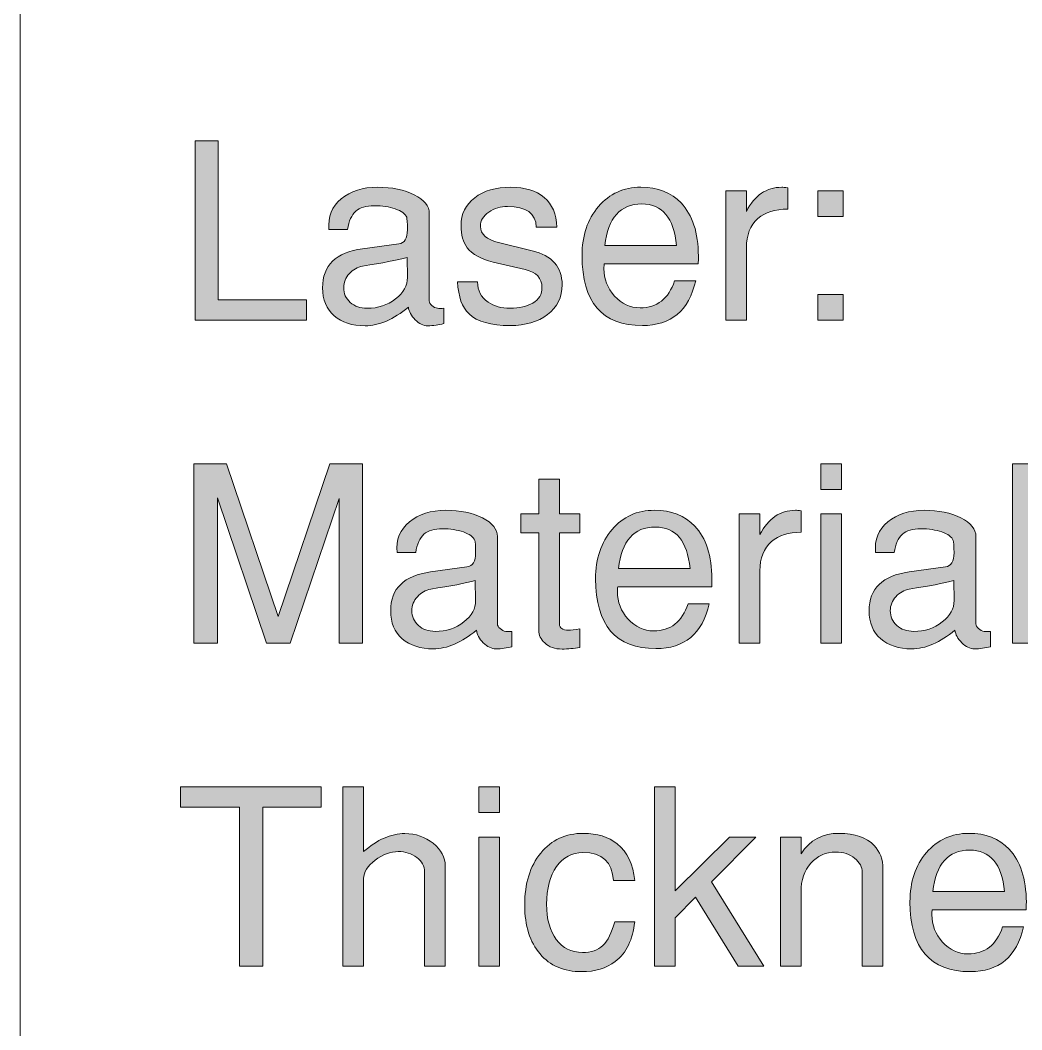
# Model space of a CAD drawing. Header units: inches. Extents: x 1.04 to 10.11, y -6.95 to -1.5.
# Drawn here: x 1.041 to 1.719, y -4.879 to -4.195 of the extents above; entities that cross this region are included whole.
import ezdxf

# ---------------------------------------------------------------- set-up
doc = ezdxf.new("R2010")
doc.units = ezdxf.units.IN
doc.header["$MEASUREMENT"] = 0
doc.layers.add('Layer 1', color=7, linetype='Continuous')

# ---------------------------------------------------------------- blocks, each defined once
blk = doc.blocks.new('block 24')
at = {"layer": 'Layer 1', "true_color": 0xed1f24}
h = blk.add_hatch(color=240, dxfattribs=at)
h.dxf.hatch_style = 2
h.paths.add_polyline_path([(1.27262, -4.61681), (1.25662, -4.61681), (1.25662, -4.51881), (1.22346, -4.61681), (1.20745, -4.61681), (1.17428, -4.5183), (1.17428, -4.61681), (1.15828, -4.61681), (1.15828, -4.49531), (1.18044, -4.49531), (1.21547, -4.59882), (1.2505, -4.49531), (1.27262, -4.49531)])
h = blk.add_hatch(color=240, dxfattribs=at)
h.dxf.hatch_style = 2
h.paths.add_polyline_path([(1.59695, -4.51264), (1.58295, -4.51264), (1.58295, -4.49531), (1.59695, -4.49531)])
h.paths.add_polyline_path([(1.59695, -4.61681), (1.58295, -4.61681), (1.58295, -4.52931), (1.59695, -4.52931)])
h = blk.add_hatch(color=240, dxfattribs=at)
h.dxf.hatch_style = 2
h.paths.add_polyline_path([(1.72695, -4.61681), (1.71295, -4.61681), (1.71295, -4.49531), (1.72695, -4.49531)])
h = blk.add_hatch(color=240, dxfattribs=at)
h.dxf.hatch_style = 2
edge = h.paths.add_edge_path()
edge.add_spline(control_points=[(1.41979, -4.61964), (1.41568, -4.62042), (1.41168, -4.62081), (1.40778, -4.62081), (1.40289, -4.62081), (1.39895, -4.61942), (1.39596, -4.61664), (1.39328, -4.6142), (1.39195, -4.61136), (1.39195, -4.60814), (1.39195, -4.60814), (1.39195, -4.54214), (1.39195, -4.54214), (1.39195, -4.54214), (1.37979, -4.54214), (1.37979, -4.54214), (1.37979, -4.54214), (1.37979, -4.52931), (1.37979, -4.52931), (1.37979, -4.52931), (1.39195, -4.52931), (1.39195, -4.52931), (1.39195, -4.52931), (1.39195, -4.50564), (1.39195, -4.50564), (1.39195, -4.50564), (1.40595, -4.50564), (1.40595, -4.50564), (1.40595, -4.50564), (1.40595, -4.52931), (1.40595, -4.52931), (1.40595, -4.52931), (1.41979, -4.52931), (1.41979, -4.52931), (1.41979, -4.52931), (1.41979, -4.54214), (1.41979, -4.54214), (1.41979, -4.54214), (1.40595, -4.54214), (1.40595, -4.54214), (1.40595, -4.54214), (1.40595, -4.60381), (1.40595, -4.60381), (1.40595, -4.60659), (1.40801, -4.60797), (1.41212, -4.60797), (1.41378, -4.60797), (1.41634, -4.6077), (1.41979, -4.60714), (1.41979, -4.60714), (1.41979, -4.61964), (1.41979, -4.61964)], knot_values=[0, 0, 0, 0, 1, 1, 1, 2, 2, 2, 3, 3, 3, 4, 4, 4, 5, 5, 5, 6, 6, 6, 7, 7, 7, 8, 8, 8, 9, 9, 9, 10, 10, 10, 11, 11, 11, 12, 12, 12, 13, 13, 13, 14, 14, 14, 15, 15, 15, 16, 16, 16, 17, 17, 17, 17], degree=3, periodic=1)
h = blk.add_hatch(color=240, dxfattribs=at)
h.dxf.hatch_style = 2
edge = h.paths.add_edge_path()
edge.add_spline(control_points=[(1.37379, -4.61918), (1.37034, -4.62015), (1.36673, -4.62064), (1.36296, -4.62064), (1.35995, -4.62064), (1.35709, -4.61928), (1.35437, -4.61656), (1.35164, -4.61384), (1.35012, -4.61098), (1.34979, -4.60797), (1.33967, -4.61642), (1.3299, -4.62064), (1.32045, -4.62064), (1.31167, -4.62064), (1.30467, -4.61835), (1.29945, -4.6138), (1.29423, -4.60923), (1.29162, -4.60294), (1.29162, -4.59492), (1.29162, -4.57978), (1.30065, -4.57098), (1.31871, -4.56854), (1.31871, -4.56854), (1.3433, -4.56519), (1.3433, -4.56519), (1.34718, -4.56464), (1.34912, -4.56147), (1.34912, -4.55568), (1.34912, -4.55077), (1.34895, -4.54794), (1.34863, -4.54716), (1.34762, -4.54482), (1.34505, -4.54293), (1.34089, -4.54148), (1.33674, -4.54003), (1.332, -4.53931), (1.32669, -4.53931), (1.32115, -4.53931), (1.31697, -4.54055), (1.31415, -4.54306), (1.31132, -4.54556), (1.30947, -4.5497), (1.30858, -4.55547), (1.30858, -4.55547), (1.29595, -4.55547), (1.29595, -4.55547), (1.29517, -4.54681), (1.29795, -4.53986), (1.30429, -4.53464), (1.31062, -4.52942), (1.31884, -4.52681), (1.32895, -4.52681), (1.33873, -4.52681), (1.34701, -4.52853), (1.35379, -4.53198), (1.36056, -4.53542), (1.36395, -4.53958), (1.36395, -4.54447), (1.36395, -4.54447), (1.36395, -4.60364), (1.36395, -4.60364), (1.36395, -4.60487), (1.36454, -4.60598), (1.3657, -4.60697), (1.36687, -4.60797), (1.36818, -4.60859), (1.36962, -4.60881), (1.37073, -4.60892), (1.37212, -4.60892), (1.37379, -4.60881), (1.37379, -4.60881), (1.37379, -4.61918), (1.37379, -4.61918)], knot_values=[0, 0, 0, 0, 1, 1, 1, 2, 2, 2, 3, 3, 3, 4, 4, 4, 5, 5, 5, 6, 6, 6, 7, 7, 7, 8, 8, 8, 9, 9, 9, 10, 10, 10, 11, 11, 11, 12, 12, 12, 13, 13, 13, 14, 14, 14, 15, 15, 15, 16, 16, 16, 17, 17, 17, 18, 18, 18, 19, 19, 19, 20, 20, 20, 21, 21, 21, 22, 22, 22, 23, 23, 23, 24, 24, 24, 24], degree=3, periodic=1)
edge = h.paths.add_edge_path()
edge.add_spline(control_points=[(1.34912, -4.58787), (1.34912, -4.58787), (1.34896, -4.57431), (1.34896, -4.57431), (1.34225, -4.57621), (1.3322, -4.57816), (1.31881, -4.58017), (1.31529, -4.58084), (1.31227, -4.58257), (1.30974, -4.58536), (1.30722, -4.58816), (1.30596, -4.59128), (1.30596, -4.59474), (1.30596, -4.59876), (1.30743, -4.60211), (1.3104, -4.60479), (1.31337, -4.60747), (1.31716, -4.60881), (1.32177, -4.60881), (1.32924, -4.60881), (1.33569, -4.60669), (1.34113, -4.60244), (1.34657, -4.5982), (1.34923, -4.59334), (1.34912, -4.58787)], knot_values=[0, 0, 0, 0, 1, 1, 1, 2, 2, 2, 3, 3, 3, 4, 4, 4, 5, 5, 5, 6, 6, 6, 7, 7, 7, 8, 8, 8, 8], degree=3, periodic=1)
h = blk.add_hatch(color=240, dxfattribs=at)
h.dxf.hatch_style = 2
edge = h.paths.add_edge_path()
edge.add_spline(control_points=[(1.50928, -4.57347), (1.50928, -4.57559), (1.50923, -4.5773), (1.50911, -4.57864), (1.50911, -4.57864), (1.44545, -4.57864), (1.44545, -4.57864), (1.44534, -4.57942), (1.44529, -4.58053), (1.44529, -4.58198), (1.44529, -4.58898), (1.44769, -4.59514), (1.45251, -4.60048), (1.45734, -4.60581), (1.46307, -4.60847), (1.46972, -4.60847), (1.48124, -4.60847), (1.48905, -4.60236), (1.49316, -4.59014), (1.49316, -4.59014), (1.50745, -4.59014), (1.50745, -4.59014), (1.50279, -4.61037), (1.49073, -4.62048), (1.47129, -4.62048), (1.44406, -4.62048), (1.43045, -4.6047), (1.43045, -4.57314), (1.43045, -4.55958), (1.43417, -4.54848), (1.44162, -4.53981), (1.44906, -4.53114), (1.45862, -4.52681), (1.47028, -4.52681), (1.48173, -4.52681), (1.49084, -4.53037), (1.49762, -4.53748), (1.50528, -4.54559), (1.50918, -4.55758), (1.50928, -4.57347)], knot_values=[0, 0, 0, 0, 1, 1, 1, 2, 2, 2, 3, 3, 3, 4, 4, 4, 5, 5, 5, 6, 6, 6, 7, 7, 7, 8, 8, 8, 9, 9, 9, 10, 10, 10, 11, 11, 11, 12, 12, 12, 13, 13, 13, 13], degree=3, periodic=1)
edge = h.paths.add_edge_path()
edge.add_spline(control_points=[(1.49445, -4.5663), (1.49266, -4.54753), (1.4848, -4.53814), (1.47087, -4.53814), (1.45637, -4.53814), (1.44807, -4.54753), (1.44595, -4.5663), (1.44595, -4.5663), (1.49445, -4.5663), (1.49445, -4.5663)], knot_values=[0, 0, 0, 0, 1, 1, 1, 2, 2, 2, 3, 3, 3, 3], degree=3, periodic=1)
h = blk.add_hatch(color=240, dxfattribs=at)
h.dxf.hatch_style = 2
edge = h.paths.add_edge_path()
edge.add_spline(control_points=[(1.56978, -4.54164), (1.56123, -4.54164), (1.5545, -4.54376), (1.54961, -4.54797), (1.54439, -4.55264), (1.54178, -4.55925), (1.54178, -4.56781), (1.54178, -4.56781), (1.54178, -4.61681), (1.54178, -4.61681), (1.54178, -4.61681), (1.52778, -4.61681), (1.52778, -4.61681), (1.52778, -4.61681), (1.52778, -4.52931), (1.52778, -4.52931), (1.52778, -4.52931), (1.54178, -4.52931), (1.54178, -4.52931), (1.54178, -4.52931), (1.54178, -4.54331), (1.54178, -4.54331), (1.54734, -4.53231), (1.55534, -4.52681), (1.56578, -4.52681), (1.56667, -4.52681), (1.56801, -4.52692), (1.56978, -4.52714), (1.56978, -4.52714), (1.56978, -4.54164), (1.56978, -4.54164)], knot_values=[0, 0, 0, 0, 1, 1, 1, 2, 2, 2, 3, 3, 3, 4, 4, 4, 5, 5, 5, 6, 6, 6, 7, 7, 7, 8, 8, 8, 9, 9, 9, 10, 10, 10, 10], degree=3, periodic=1)
h = blk.add_hatch(color=240, dxfattribs=at)
h.dxf.hatch_style = 2
edge = h.paths.add_edge_path()
edge.add_spline(control_points=[(1.69794, -4.61918), (1.6945, -4.62015), (1.69089, -4.62064), (1.68711, -4.62064), (1.68411, -4.62064), (1.68125, -4.61928), (1.67853, -4.61656), (1.6758, -4.61384), (1.67428, -4.61098), (1.67394, -4.60797), (1.66383, -4.61642), (1.65405, -4.62064), (1.64461, -4.62064), (1.63583, -4.62064), (1.62883, -4.61835), (1.62361, -4.6138), (1.61839, -4.60923), (1.61578, -4.60294), (1.61578, -4.59492), (1.61578, -4.57978), (1.62481, -4.57098), (1.64287, -4.56854), (1.64287, -4.56854), (1.66746, -4.56519), (1.66746, -4.56519), (1.67134, -4.56464), (1.67328, -4.56147), (1.67328, -4.55568), (1.67328, -4.55077), (1.67311, -4.54794), (1.67278, -4.54716), (1.67178, -4.54482), (1.6692, -4.54293), (1.66505, -4.54148), (1.6609, -4.54003), (1.65616, -4.53931), (1.65085, -4.53931), (1.64531, -4.53931), (1.64113, -4.54055), (1.63831, -4.54306), (1.63548, -4.54556), (1.63363, -4.5497), (1.63274, -4.55547), (1.63274, -4.55547), (1.62011, -4.55547), (1.62011, -4.55547), (1.61933, -4.54681), (1.62211, -4.53986), (1.62845, -4.53464), (1.63478, -4.52942), (1.643, -4.52681), (1.65311, -4.52681), (1.66289, -4.52681), (1.67116, -4.52853), (1.67794, -4.53198), (1.68472, -4.53542), (1.68811, -4.53958), (1.68811, -4.54447), (1.68811, -4.54447), (1.68811, -4.60364), (1.68811, -4.60364), (1.68811, -4.60487), (1.68869, -4.60598), (1.68986, -4.60697), (1.69103, -4.60797), (1.69234, -4.60859), (1.69378, -4.60881), (1.69489, -4.60892), (1.69628, -4.60892), (1.69794, -4.60881), (1.69794, -4.60881), (1.69794, -4.61918), (1.69794, -4.61918)], knot_values=[0, 0, 0, 0, 1, 1, 1, 2, 2, 2, 3, 3, 3, 4, 4, 4, 5, 5, 5, 6, 6, 6, 7, 7, 7, 8, 8, 8, 9, 9, 9, 10, 10, 10, 11, 11, 11, 12, 12, 12, 13, 13, 13, 14, 14, 14, 15, 15, 15, 16, 16, 16, 17, 17, 17, 18, 18, 18, 19, 19, 19, 20, 20, 20, 21, 21, 21, 22, 22, 22, 23, 23, 23, 24, 24, 24, 24], degree=3, periodic=1)
edge = h.paths.add_edge_path()
edge.add_spline(control_points=[(1.67328, -4.58787), (1.67328, -4.58787), (1.67312, -4.57431), (1.67312, -4.57431), (1.66641, -4.57621), (1.65636, -4.57816), (1.64296, -4.58017), (1.63944, -4.58084), (1.63643, -4.58257), (1.6339, -4.58536), (1.63137, -4.58816), (1.63011, -4.59128), (1.63011, -4.59474), (1.63011, -4.59876), (1.63159, -4.60211), (1.63456, -4.60479), (1.63753, -4.60747), (1.64132, -4.60881), (1.64593, -4.60881), (1.65339, -4.60881), (1.65985, -4.60669), (1.66529, -4.60244), (1.67073, -4.5982), (1.67339, -4.59334), (1.67328, -4.58787)], knot_values=[0, 0, 0, 0, 1, 1, 1, 2, 2, 2, 3, 3, 3, 4, 4, 4, 5, 5, 5, 6, 6, 6, 7, 7, 7, 8, 8, 8, 8], degree=3, periodic=1)
h = blk.add_hatch(color=240, dxfattribs=at)
h.dxf.hatch_style = 2
h.paths.add_polyline_path([(1.77411, -4.54664), (1.75677, -4.54664), (1.75677, -4.52931), (1.77411, -4.52931)])
h.paths.add_polyline_path([(1.77411, -4.61681), (1.75677, -4.61681), (1.75677, -4.59947), (1.77411, -4.59947)])
at = {"layer": 'Layer 1', "lineweight": 0}
for points in [[(1.27262, -4.61681), (1.25662, -4.61681), (1.25662, -4.51881), (1.22346, -4.61681), (1.20745, -4.61681), (1.17428, -4.5183), (1.17428, -4.61681), (1.15828, -4.61681), (1.15828, -4.49531), (1.18044, -4.49531), (1.21547, -4.59882), (1.2505, -4.49531), (1.27262, -4.49531), (1.27262, -4.61681)], [(1.59695, -4.51264), (1.58295, -4.51264), (1.58295, -4.49531), (1.59695, -4.49531), (1.59695, -4.51264)], [(1.72695, -4.61681), (1.71295, -4.61681), (1.71295, -4.49531), (1.72695, -4.49531), (1.72695, -4.61681)], [(1.59695, -4.61681), (1.58295, -4.61681), (1.58295, -4.52931), (1.59695, -4.52931), (1.59695, -4.61681)], [(1.77411, -4.54664), (1.75677, -4.54664), (1.75677, -4.52931), (1.77411, -4.52931), (1.77411, -4.54664)], [(1.77411, -4.61681), (1.75677, -4.61681), (1.75677, -4.59947), (1.77411, -4.59947), (1.77411, -4.61681)]]:
    blk.add_lwpolyline(points, dxfattribs=at)
for points, knots in [([(1.41979, -4.61964), (1.41568, -4.62042), (1.41168, -4.62081), (1.40778, -4.62081), (1.40289, -4.62081), (1.39895, -4.61942), (1.39596, -4.61664), (1.39328, -4.6142), (1.39195, -4.61136), (1.39195, -4.60814), (1.39195, -4.60814), (1.39195, -4.54214), (1.39195, -4.54214), (1.39195, -4.54214), (1.37979, -4.54214), (1.37979, -4.54214), (1.37979, -4.54214), (1.37979, -4.52931), (1.37979, -4.52931), (1.37979, -4.52931), (1.39195, -4.52931), (1.39195, -4.52931), (1.39195, -4.52931), (1.39195, -4.50564), (1.39195, -4.50564), (1.39195, -4.50564), (1.40595, -4.50564), (1.40595, -4.50564), (1.40595, -4.50564), (1.40595, -4.52931), (1.40595, -4.52931), (1.40595, -4.52931), (1.41979, -4.52931), (1.41979, -4.52931), (1.41979, -4.52931), (1.41979, -4.54214), (1.41979, -4.54214), (1.41979, -4.54214), (1.40595, -4.54214), (1.40595, -4.54214), (1.40595, -4.54214), (1.40595, -4.60381), (1.40595, -4.60381), (1.40595, -4.60659), (1.40801, -4.60797), (1.41212, -4.60797), (1.41378, -4.60797), (1.41634, -4.6077), (1.41979, -4.60714), (1.41979, -4.60714), (1.41979, -4.61964), (1.41979, -4.61964)], [0, 0, 0, 0, 1, 1, 1, 2, 2, 2, 3, 3, 3, 4, 4, 4, 5, 5, 5, 6, 6, 6, 7, 7, 7, 8, 8, 8, 9, 9, 9, 10, 10, 10, 11, 11, 11, 12, 12, 12, 13, 13, 13, 14, 14, 14, 15, 15, 15, 16, 16, 16, 17, 17, 17, 17]), ([(1.37379, -4.61918), (1.37034, -4.62015), (1.36673, -4.62064), (1.36296, -4.62064), (1.35995, -4.62064), (1.35709, -4.61928), (1.35437, -4.61656), (1.35164, -4.61384), (1.35012, -4.61098), (1.34979, -4.60797), (1.33967, -4.61642), (1.3299, -4.62064), (1.32045, -4.62064), (1.31167, -4.62064), (1.30467, -4.61835), (1.29945, -4.6138), (1.29423, -4.60923), (1.29162, -4.60294), (1.29162, -4.59492), (1.29162, -4.57978), (1.30065, -4.57098), (1.31871, -4.56854), (1.31871, -4.56854), (1.3433, -4.56519), (1.3433, -4.56519), (1.34718, -4.56464), (1.34912, -4.56147), (1.34912, -4.55568), (1.34912, -4.55077), (1.34895, -4.54794), (1.34863, -4.54716), (1.34762, -4.54482), (1.34505, -4.54293), (1.34089, -4.54148), (1.33674, -4.54003), (1.332, -4.53931), (1.32669, -4.53931), (1.32115, -4.53931), (1.31697, -4.54055), (1.31415, -4.54306), (1.31132, -4.54556), (1.30947, -4.5497), (1.30858, -4.55547), (1.30858, -4.55547), (1.29595, -4.55547), (1.29595, -4.55547), (1.29517, -4.54681), (1.29795, -4.53986), (1.30429, -4.53464), (1.31062, -4.52942), (1.31884, -4.52681), (1.32895, -4.52681), (1.33873, -4.52681), (1.34701, -4.52853), (1.35379, -4.53198), (1.36056, -4.53542), (1.36395, -4.53958), (1.36395, -4.54447), (1.36395, -4.54447), (1.36395, -4.60364), (1.36395, -4.60364), (1.36395, -4.60487), (1.36454, -4.60598), (1.3657, -4.60697), (1.36687, -4.60797), (1.36818, -4.60859), (1.36962, -4.60881), (1.37073, -4.60892), (1.37212, -4.60892), (1.37379, -4.60881), (1.37379, -4.60881), (1.37379, -4.61918), (1.37379, -4.61918)], [0, 0, 0, 0, 1, 1, 1, 2, 2, 2, 3, 3, 3, 4, 4, 4, 5, 5, 5, 6, 6, 6, 7, 7, 7, 8, 8, 8, 9, 9, 9, 10, 10, 10, 11, 11, 11, 12, 12, 12, 13, 13, 13, 14, 14, 14, 15, 15, 15, 16, 16, 16, 17, 17, 17, 18, 18, 18, 19, 19, 19, 20, 20, 20, 21, 21, 21, 22, 22, 22, 23, 23, 23, 24, 24, 24, 24]), ([(1.50928, -4.57347), (1.50928, -4.57559), (1.50923, -4.5773), (1.50911, -4.57864), (1.50911, -4.57864), (1.44545, -4.57864), (1.44545, -4.57864), (1.44534, -4.57942), (1.44529, -4.58053), (1.44529, -4.58198), (1.44529, -4.58898), (1.44769, -4.59514), (1.45251, -4.60048), (1.45734, -4.60581), (1.46307, -4.60847), (1.46972, -4.60847), (1.48124, -4.60847), (1.48905, -4.60236), (1.49316, -4.59014), (1.49316, -4.59014), (1.50745, -4.59014), (1.50745, -4.59014), (1.50279, -4.61037), (1.49073, -4.62048), (1.47129, -4.62048), (1.44406, -4.62048), (1.43045, -4.6047), (1.43045, -4.57314), (1.43045, -4.55958), (1.43417, -4.54848), (1.44162, -4.53981), (1.44906, -4.53114), (1.45862, -4.52681), (1.47028, -4.52681), (1.48173, -4.52681), (1.49084, -4.53037), (1.49762, -4.53748), (1.50528, -4.54559), (1.50918, -4.55758), (1.50928, -4.57347)], [0, 0, 0, 0, 1, 1, 1, 2, 2, 2, 3, 3, 3, 4, 4, 4, 5, 5, 5, 6, 6, 6, 7, 7, 7, 8, 8, 8, 9, 9, 9, 10, 10, 10, 11, 11, 11, 12, 12, 12, 13, 13, 13, 13]), ([(1.56978, -4.54164), (1.56123, -4.54164), (1.5545, -4.54376), (1.54961, -4.54797), (1.54439, -4.55264), (1.54178, -4.55925), (1.54178, -4.56781), (1.54178, -4.56781), (1.54178, -4.61681), (1.54178, -4.61681), (1.54178, -4.61681), (1.52778, -4.61681), (1.52778, -4.61681), (1.52778, -4.61681), (1.52778, -4.52931), (1.52778, -4.52931), (1.52778, -4.52931), (1.54178, -4.52931), (1.54178, -4.52931), (1.54178, -4.52931), (1.54178, -4.54331), (1.54178, -4.54331), (1.54734, -4.53231), (1.55534, -4.52681), (1.56578, -4.52681), (1.56667, -4.52681), (1.56801, -4.52692), (1.56978, -4.52714), (1.56978, -4.52714), (1.56978, -4.54164), (1.56978, -4.54164)], [0, 0, 0, 0, 1, 1, 1, 2, 2, 2, 3, 3, 3, 4, 4, 4, 5, 5, 5, 6, 6, 6, 7, 7, 7, 8, 8, 8, 9, 9, 9, 10, 10, 10, 10]), ([(1.69794, -4.61918), (1.6945, -4.62015), (1.69089, -4.62064), (1.68711, -4.62064), (1.68411, -4.62064), (1.68125, -4.61928), (1.67853, -4.61656), (1.6758, -4.61384), (1.67428, -4.61098), (1.67394, -4.60797), (1.66383, -4.61642), (1.65405, -4.62064), (1.64461, -4.62064), (1.63583, -4.62064), (1.62883, -4.61835), (1.62361, -4.6138), (1.61839, -4.60923), (1.61578, -4.60294), (1.61578, -4.59492), (1.61578, -4.57978), (1.62481, -4.57098), (1.64287, -4.56854), (1.64287, -4.56854), (1.66746, -4.56519), (1.66746, -4.56519), (1.67134, -4.56464), (1.67328, -4.56147), (1.67328, -4.55568), (1.67328, -4.55077), (1.67311, -4.54794), (1.67278, -4.54716), (1.67178, -4.54482), (1.6692, -4.54293), (1.66505, -4.54148), (1.6609, -4.54003), (1.65616, -4.53931), (1.65085, -4.53931), (1.64531, -4.53931), (1.64113, -4.54055), (1.63831, -4.54306), (1.63548, -4.54556), (1.63363, -4.5497), (1.63274, -4.55547), (1.63274, -4.55547), (1.62011, -4.55547), (1.62011, -4.55547), (1.61933, -4.54681), (1.62211, -4.53986), (1.62845, -4.53464), (1.63478, -4.52942), (1.643, -4.52681), (1.65311, -4.52681), (1.66289, -4.52681), (1.67116, -4.52853), (1.67794, -4.53198), (1.68472, -4.53542), (1.68811, -4.53958), (1.68811, -4.54447), (1.68811, -4.54447), (1.68811, -4.60364), (1.68811, -4.60364), (1.68811, -4.60487), (1.68869, -4.60598), (1.68986, -4.60697), (1.69103, -4.60797), (1.69234, -4.60859), (1.69378, -4.60881), (1.69489, -4.60892), (1.69628, -4.60892), (1.69794, -4.60881), (1.69794, -4.60881), (1.69794, -4.61918), (1.69794, -4.61918)], [0, 0, 0, 0, 1, 1, 1, 2, 2, 2, 3, 3, 3, 4, 4, 4, 5, 5, 5, 6, 6, 6, 7, 7, 7, 8, 8, 8, 9, 9, 9, 10, 10, 10, 11, 11, 11, 12, 12, 12, 13, 13, 13, 14, 14, 14, 15, 15, 15, 16, 16, 16, 17, 17, 17, 18, 18, 18, 19, 19, 19, 20, 20, 20, 21, 21, 21, 22, 22, 22, 23, 23, 23, 24, 24, 24, 24]), ([(1.49445, -4.5663), (1.49266, -4.54753), (1.4848, -4.53814), (1.47087, -4.53814), (1.45637, -4.53814), (1.44807, -4.54753), (1.44595, -4.5663), (1.44595, -4.5663), (1.49445, -4.5663), (1.49445, -4.5663)], [0, 0, 0, 0, 1, 1, 1, 2, 2, 2, 3, 3, 3, 3]), ([(1.34912, -4.58787), (1.34912, -4.58787), (1.34896, -4.57431), (1.34896, -4.57431), (1.34225, -4.57621), (1.3322, -4.57816), (1.31881, -4.58017), (1.31529, -4.58084), (1.31227, -4.58257), (1.30974, -4.58536), (1.30722, -4.58816), (1.30596, -4.59128), (1.30596, -4.59474), (1.30596, -4.59876), (1.30743, -4.60211), (1.3104, -4.60479), (1.31337, -4.60747), (1.31716, -4.60881), (1.32177, -4.60881), (1.32924, -4.60881), (1.33569, -4.60669), (1.34113, -4.60244), (1.34657, -4.5982), (1.34923, -4.59334), (1.34912, -4.58787)], [0, 0, 0, 0, 1, 1, 1, 2, 2, 2, 3, 3, 3, 4, 4, 4, 5, 5, 5, 6, 6, 6, 7, 7, 7, 8, 8, 8, 8]), ([(1.67328, -4.58787), (1.67328, -4.58787), (1.67312, -4.57431), (1.67312, -4.57431), (1.66641, -4.57621), (1.65636, -4.57816), (1.64296, -4.58017), (1.63944, -4.58084), (1.63643, -4.58257), (1.6339, -4.58536), (1.63137, -4.58816), (1.63011, -4.59128), (1.63011, -4.59474), (1.63011, -4.59876), (1.63159, -4.60211), (1.63456, -4.60479), (1.63753, -4.60747), (1.64132, -4.60881), (1.64593, -4.60881), (1.65339, -4.60881), (1.65985, -4.60669), (1.66529, -4.60244), (1.67073, -4.5982), (1.67339, -4.59334), (1.67328, -4.58787)], [0, 0, 0, 0, 1, 1, 1, 2, 2, 2, 3, 3, 3, 4, 4, 4, 5, 5, 5, 6, 6, 6, 7, 7, 7, 8, 8, 8, 8])]:
    blk.add_open_spline(points, degree=3, knots=knots, dxfattribs=at)
blk = doc.blocks.new('block 23')
at = {"layer": 'Layer 1'}
blk.add_blockref('block 24', (0, 0), dxfattribs=at)
blk = doc.blocks.new('block 27')
at = {"layer": 'Layer 1', "true_color": 0xed1f24}
h = blk.add_hatch(color=240, dxfattribs=at)
h.dxf.hatch_style = 2
h.paths.add_polyline_path([(1.24462, -4.72795), (1.20495, -4.72795), (1.20495, -4.83561), (1.18928, -4.83561), (1.18928, -4.72795), (1.14929, -4.72795), (1.14929, -4.71411), (1.24462, -4.71411)])
h = blk.add_hatch(color=240, dxfattribs=at)
h.dxf.hatch_style = 2
edge = h.paths.add_edge_path()
edge.add_spline(control_points=[(1.32862, -4.83561), (1.32862, -4.83561), (1.31462, -4.83561), (1.31462, -4.83561), (1.31462, -4.83561), (1.31462, -4.77161), (1.31462, -4.77161), (1.31462, -4.76784), (1.31284, -4.76461), (1.30929, -4.76194), (1.30573, -4.75928), (1.30156, -4.75795), (1.29679, -4.75795), (1.29145, -4.75795), (1.2862, -4.75989), (1.28103, -4.76378), (1.27587, -4.76767), (1.27329, -4.77184), (1.27329, -4.77628), (1.27329, -4.77628), (1.27329, -4.83561), (1.27329, -4.83561), (1.27329, -4.83561), (1.25928, -4.83561), (1.25928, -4.83561), (1.25928, -4.83561), (1.25928, -4.71411), (1.25928, -4.71411), (1.25928, -4.71411), (1.27329, -4.71411), (1.27329, -4.71411), (1.27329, -4.71411), (1.27329, -4.75795), (1.27329, -4.75795), (1.2825, -4.74984), (1.29184, -4.74578), (1.30128, -4.74578), (1.30862, -4.74578), (1.31501, -4.74797), (1.32045, -4.75236), (1.32589, -4.75675), (1.32862, -4.76189), (1.32862, -4.76778), (1.32862, -4.76778), (1.32862, -4.83561), (1.32862, -4.83561)], knot_values=[0, 0, 0, 0, 1, 1, 1, 2, 2, 2, 3, 3, 3, 4, 4, 4, 5, 5, 5, 6, 6, 6, 7, 7, 7, 8, 8, 8, 9, 9, 9, 10, 10, 10, 11, 11, 11, 12, 12, 12, 13, 13, 13, 14, 14, 14, 15, 15, 15, 15], degree=3, periodic=1)
h = blk.add_hatch(color=240, dxfattribs=at)
h.dxf.hatch_style = 2
h.paths.add_polyline_path([(1.36545, -4.73145), (1.35145, -4.73145), (1.35145, -4.71411), (1.36545, -4.71411)])
h.paths.add_polyline_path([(1.36545, -4.83561), (1.35145, -4.83561), (1.35145, -4.74811), (1.36545, -4.74811)])
h = blk.add_hatch(color=240, dxfattribs=at)
h.dxf.hatch_style = 2
h.paths.add_polyline_path([(1.54436, -4.83561), (1.52712, -4.83561), (1.49823, -4.78886), (1.48429, -4.80291), (1.48429, -4.83561), (1.47028, -4.83561), (1.47028, -4.71411), (1.48429, -4.71411), (1.48429, -4.78461), (1.52112, -4.74811), (1.53912, -4.74811), (1.50901, -4.77841)])
h = blk.add_hatch(color=240, dxfattribs=at)
h.dxf.hatch_style = 2
edge = h.paths.add_edge_path()
edge.add_spline(control_points=[(1.45695, -4.80545), (1.45573, -4.81767), (1.45134, -4.82667), (1.44379, -4.83244), (1.43778, -4.837), (1.43018, -4.83928), (1.42095, -4.83928), (1.40906, -4.83928), (1.39967, -4.83528), (1.39279, -4.82728), (1.3859, -4.81928), (1.38245, -4.80828), (1.38245, -4.79428), (1.38245, -4.77961), (1.38606, -4.76784), (1.39328, -4.75895), (1.40051, -4.75005), (1.41012, -4.74561), (1.42212, -4.74561), (1.43145, -4.74561), (1.43912, -4.748), (1.44512, -4.75278), (1.45201, -4.75823), (1.45595, -4.7665), (1.45695, -4.77762), (1.45695, -4.77762), (1.44258, -4.77762), (1.44258, -4.77762), (1.4418, -4.76495), (1.43489, -4.75861), (1.42185, -4.75861), (1.41439, -4.75861), (1.40843, -4.76178), (1.40397, -4.76811), (1.39951, -4.77445), (1.39728, -4.78295), (1.39728, -4.79361), (1.39728, -4.80372), (1.39945, -4.81169), (1.4038, -4.81753), (1.40815, -4.82336), (1.41406, -4.82628), (1.42152, -4.82628), (1.42742, -4.82628), (1.43205, -4.82469), (1.43539, -4.82153), (1.43873, -4.81836), (1.44141, -4.813), (1.44341, -4.80545), (1.44341, -4.80545), (1.45695, -4.80545), (1.45695, -4.80545)], knot_values=[0, 0, 0, 0, 1, 1, 1, 2, 2, 2, 3, 3, 3, 4, 4, 4, 5, 5, 5, 6, 6, 6, 7, 7, 7, 8, 8, 8, 9, 9, 9, 10, 10, 10, 11, 11, 11, 12, 12, 12, 13, 13, 13, 14, 14, 14, 15, 15, 15, 16, 16, 16, 17, 17, 17, 17], degree=3, periodic=1)
h = blk.add_hatch(color=240, dxfattribs=at)
h.dxf.hatch_style = 2
edge = h.paths.add_edge_path()
edge.add_spline(control_points=[(1.62512, -4.83561), (1.62512, -4.83561), (1.61112, -4.83561), (1.61112, -4.83561), (1.61112, -4.83561), (1.61112, -4.77195), (1.61112, -4.77195), (1.61112, -4.7685), (1.6094, -4.76536), (1.60595, -4.76253), (1.60251, -4.7597), (1.59829, -4.75828), (1.59328, -4.75828), (1.58639, -4.75828), (1.58073, -4.76081), (1.57629, -4.76586), (1.57184, -4.77092), (1.56962, -4.77734), (1.56962, -4.78511), (1.56962, -4.78511), (1.56962, -4.83561), (1.56962, -4.83561), (1.56962, -4.83561), (1.55562, -4.83561), (1.55562, -4.83561), (1.55562, -4.83561), (1.55562, -4.74811), (1.55562, -4.74811), (1.55562, -4.74811), (1.56962, -4.74811), (1.56962, -4.74811), (1.56962, -4.74811), (1.56962, -4.75945), (1.56962, -4.75945), (1.57562, -4.75022), (1.58423, -4.74561), (1.59545, -4.74561), (1.60612, -4.74561), (1.61401, -4.74834), (1.61912, -4.75378), (1.62312, -4.758), (1.62512, -4.76333), (1.62512, -4.76978), (1.62512, -4.76978), (1.62512, -4.83561), (1.62512, -4.83561)], knot_values=[0, 0, 0, 0, 1, 1, 1, 2, 2, 2, 3, 3, 3, 4, 4, 4, 5, 5, 5, 6, 6, 6, 7, 7, 7, 8, 8, 8, 9, 9, 9, 10, 10, 10, 11, 11, 11, 12, 12, 12, 13, 13, 13, 14, 14, 14, 15, 15, 15, 15], degree=3, periodic=1)
h = blk.add_hatch(color=240, dxfattribs=at)
h.dxf.hatch_style = 2
edge = h.paths.add_edge_path()
edge.add_spline(control_points=[(1.72228, -4.79228), (1.72228, -4.79439), (1.72223, -4.79611), (1.72211, -4.79744), (1.72211, -4.79744), (1.65845, -4.79744), (1.65845, -4.79744), (1.65834, -4.79822), (1.65828, -4.79934), (1.65828, -4.80078), (1.65828, -4.80778), (1.66069, -4.81394), (1.66551, -4.81928), (1.67034, -4.82461), (1.67607, -4.82728), (1.68272, -4.82728), (1.69424, -4.82728), (1.70205, -4.82117), (1.70616, -4.80895), (1.70616, -4.80895), (1.72045, -4.80895), (1.72045, -4.80895), (1.71579, -4.82917), (1.70373, -4.83928), (1.68429, -4.83928), (1.65706, -4.83928), (1.64345, -4.8235), (1.64345, -4.79194), (1.64345, -4.77839), (1.64717, -4.76728), (1.65462, -4.75861), (1.66206, -4.74995), (1.67162, -4.74561), (1.68328, -4.74561), (1.69473, -4.74561), (1.70384, -4.74917), (1.71062, -4.75628), (1.71828, -4.76439), (1.72217, -4.77639), (1.72228, -4.79228)], knot_values=[0, 0, 0, 0, 1, 1, 1, 2, 2, 2, 3, 3, 3, 4, 4, 4, 5, 5, 5, 6, 6, 6, 7, 7, 7, 8, 8, 8, 9, 9, 9, 10, 10, 10, 11, 11, 11, 12, 12, 12, 13, 13, 13, 13], degree=3, periodic=1)
edge = h.paths.add_edge_path()
edge.add_spline(control_points=[(1.70745, -4.78511), (1.70566, -4.76634), (1.6978, -4.75694), (1.68387, -4.75694), (1.66937, -4.75694), (1.66106, -4.76634), (1.65895, -4.78511), (1.65895, -4.78511), (1.70745, -4.78511), (1.70745, -4.78511)], knot_values=[0, 0, 0, 0, 1, 1, 1, 2, 2, 2, 3, 3, 3, 3], degree=3, periodic=1)
at = {"layer": 'Layer 1', "lineweight": 0}
for points in [[(1.24462, -4.72795), (1.20495, -4.72795), (1.20495, -4.83561), (1.18928, -4.83561), (1.18928, -4.72795), (1.14929, -4.72795), (1.14929, -4.71411), (1.24462, -4.71411), (1.24462, -4.72795)], [(1.36545, -4.73145), (1.35145, -4.73145), (1.35145, -4.71411), (1.36545, -4.71411), (1.36545, -4.73145)], [(1.54436, -4.83561), (1.52712, -4.83561), (1.49823, -4.78886), (1.48429, -4.80291), (1.48429, -4.83561), (1.47028, -4.83561), (1.47028, -4.71411), (1.48429, -4.71411), (1.48429, -4.78461), (1.52112, -4.74811), (1.53912, -4.74811), (1.50901, -4.77841), (1.54436, -4.83561)], [(1.36545, -4.83561), (1.35145, -4.83561), (1.35145, -4.74811), (1.36545, -4.74811), (1.36545, -4.83561)]]:
    blk.add_lwpolyline(points, dxfattribs=at)
for points, knots in [([(1.32862, -4.83561), (1.32862, -4.83561), (1.31462, -4.83561), (1.31462, -4.83561), (1.31462, -4.83561), (1.31462, -4.77161), (1.31462, -4.77161), (1.31462, -4.76784), (1.31284, -4.76461), (1.30929, -4.76194), (1.30573, -4.75928), (1.30156, -4.75795), (1.29679, -4.75795), (1.29145, -4.75795), (1.2862, -4.75989), (1.28103, -4.76378), (1.27587, -4.76767), (1.27329, -4.77184), (1.27329, -4.77628), (1.27329, -4.77628), (1.27329, -4.83561), (1.27329, -4.83561), (1.27329, -4.83561), (1.25928, -4.83561), (1.25928, -4.83561), (1.25928, -4.83561), (1.25928, -4.71411), (1.25928, -4.71411), (1.25928, -4.71411), (1.27329, -4.71411), (1.27329, -4.71411), (1.27329, -4.71411), (1.27329, -4.75795), (1.27329, -4.75795), (1.2825, -4.74984), (1.29184, -4.74578), (1.30128, -4.74578), (1.30862, -4.74578), (1.31501, -4.74797), (1.32045, -4.75236), (1.32589, -4.75675), (1.32862, -4.76189), (1.32862, -4.76778), (1.32862, -4.76778), (1.32862, -4.83561), (1.32862, -4.83561)], [0, 0, 0, 0, 1, 1, 1, 2, 2, 2, 3, 3, 3, 4, 4, 4, 5, 5, 5, 6, 6, 6, 7, 7, 7, 8, 8, 8, 9, 9, 9, 10, 10, 10, 11, 11, 11, 12, 12, 12, 13, 13, 13, 14, 14, 14, 15, 15, 15, 15]), ([(1.45695, -4.80545), (1.45573, -4.81767), (1.45134, -4.82667), (1.44379, -4.83244), (1.43778, -4.837), (1.43018, -4.83928), (1.42095, -4.83928), (1.40906, -4.83928), (1.39967, -4.83528), (1.39279, -4.82728), (1.3859, -4.81928), (1.38245, -4.80828), (1.38245, -4.79428), (1.38245, -4.77961), (1.38606, -4.76784), (1.39328, -4.75895), (1.40051, -4.75005), (1.41012, -4.74561), (1.42212, -4.74561), (1.43145, -4.74561), (1.43912, -4.748), (1.44512, -4.75278), (1.45201, -4.75823), (1.45595, -4.7665), (1.45695, -4.77762), (1.45695, -4.77762), (1.44258, -4.77762), (1.44258, -4.77762), (1.4418, -4.76495), (1.43489, -4.75861), (1.42185, -4.75861), (1.41439, -4.75861), (1.40843, -4.76178), (1.40397, -4.76811), (1.39951, -4.77445), (1.39728, -4.78295), (1.39728, -4.79361), (1.39728, -4.80372), (1.39945, -4.81169), (1.4038, -4.81753), (1.40815, -4.82336), (1.41406, -4.82628), (1.42152, -4.82628), (1.42742, -4.82628), (1.43205, -4.82469), (1.43539, -4.82153), (1.43873, -4.81836), (1.44141, -4.813), (1.44341, -4.80545), (1.44341, -4.80545), (1.45695, -4.80545), (1.45695, -4.80545)], [0, 0, 0, 0, 1, 1, 1, 2, 2, 2, 3, 3, 3, 4, 4, 4, 5, 5, 5, 6, 6, 6, 7, 7, 7, 8, 8, 8, 9, 9, 9, 10, 10, 10, 11, 11, 11, 12, 12, 12, 13, 13, 13, 14, 14, 14, 15, 15, 15, 16, 16, 16, 17, 17, 17, 17]), ([(1.62512, -4.83561), (1.62512, -4.83561), (1.61112, -4.83561), (1.61112, -4.83561), (1.61112, -4.83561), (1.61112, -4.77195), (1.61112, -4.77195), (1.61112, -4.7685), (1.6094, -4.76536), (1.60595, -4.76253), (1.60251, -4.7597), (1.59829, -4.75828), (1.59328, -4.75828), (1.58639, -4.75828), (1.58073, -4.76081), (1.57629, -4.76586), (1.57184, -4.77092), (1.56962, -4.77734), (1.56962, -4.78511), (1.56962, -4.78511), (1.56962, -4.83561), (1.56962, -4.83561), (1.56962, -4.83561), (1.55562, -4.83561), (1.55562, -4.83561), (1.55562, -4.83561), (1.55562, -4.74811), (1.55562, -4.74811), (1.55562, -4.74811), (1.56962, -4.74811), (1.56962, -4.74811), (1.56962, -4.74811), (1.56962, -4.75945), (1.56962, -4.75945), (1.57562, -4.75022), (1.58423, -4.74561), (1.59545, -4.74561), (1.60612, -4.74561), (1.61401, -4.74834), (1.61912, -4.75378), (1.62312, -4.758), (1.62512, -4.76333), (1.62512, -4.76978), (1.62512, -4.76978), (1.62512, -4.83561), (1.62512, -4.83561)], [0, 0, 0, 0, 1, 1, 1, 2, 2, 2, 3, 3, 3, 4, 4, 4, 5, 5, 5, 6, 6, 6, 7, 7, 7, 8, 8, 8, 9, 9, 9, 10, 10, 10, 11, 11, 11, 12, 12, 12, 13, 13, 13, 14, 14, 14, 15, 15, 15, 15]), ([(1.72228, -4.79228), (1.72228, -4.79439), (1.72223, -4.79611), (1.72211, -4.79744), (1.72211, -4.79744), (1.65845, -4.79744), (1.65845, -4.79744), (1.65834, -4.79822), (1.65828, -4.79934), (1.65828, -4.80078), (1.65828, -4.80778), (1.66069, -4.81394), (1.66551, -4.81928), (1.67034, -4.82461), (1.67607, -4.82728), (1.68272, -4.82728), (1.69424, -4.82728), (1.70205, -4.82117), (1.70616, -4.80895), (1.70616, -4.80895), (1.72045, -4.80895), (1.72045, -4.80895), (1.71579, -4.82917), (1.70373, -4.83928), (1.68429, -4.83928), (1.65706, -4.83928), (1.64345, -4.8235), (1.64345, -4.79194), (1.64345, -4.77839), (1.64717, -4.76728), (1.65462, -4.75861), (1.66206, -4.74995), (1.67162, -4.74561), (1.68328, -4.74561), (1.69473, -4.74561), (1.70384, -4.74917), (1.71062, -4.75628), (1.71828, -4.76439), (1.72217, -4.77639), (1.72228, -4.79228)], [0, 0, 0, 0, 1, 1, 1, 2, 2, 2, 3, 3, 3, 4, 4, 4, 5, 5, 5, 6, 6, 6, 7, 7, 7, 8, 8, 8, 9, 9, 9, 10, 10, 10, 11, 11, 11, 12, 12, 12, 13, 13, 13, 13]), ([(1.70745, -4.78511), (1.70566, -4.76634), (1.6978, -4.75694), (1.68387, -4.75694), (1.66937, -4.75694), (1.66106, -4.76634), (1.65895, -4.78511), (1.65895, -4.78511), (1.70745, -4.78511), (1.70745, -4.78511)], [0, 0, 0, 0, 1, 1, 1, 2, 2, 2, 3, 3, 3, 3])]:
    blk.add_open_spline(points, degree=3, knots=knots, dxfattribs=at)
blk = doc.blocks.new('block 26')
at = {"layer": 'Layer 1'}
blk.add_blockref('block 27', (0, 0), dxfattribs=at)
blk = doc.blocks.new('block 30')
at = {"layer": 'Layer 1', "true_color": 0xed1f24}
h = blk.add_hatch(color=240, dxfattribs=at)
h.dxf.hatch_style = 2
h.paths.add_polyline_path([(1.23462, -4.398), (1.15912, -4.398), (1.15912, -4.2765), (1.17478, -4.2765), (1.17478, -4.38417), (1.23462, -4.38417)])
h = blk.add_hatch(color=240, dxfattribs=at)
h.dxf.hatch_style = 2
edge = h.paths.add_edge_path()
edge.add_spline(control_points=[(1.32762, -4.40038), (1.32417, -4.40135), (1.32056, -4.40184), (1.31679, -4.40184), (1.31378, -4.40184), (1.31092, -4.40047), (1.3082, -4.39775), (1.30547, -4.39503), (1.30395, -4.39217), (1.30362, -4.38917), (1.2935, -4.39762), (1.28373, -4.40184), (1.27429, -4.40184), (1.2655, -4.40184), (1.2585, -4.39955), (1.25328, -4.39499), (1.24806, -4.39043), (1.24545, -4.38413), (1.24545, -4.37612), (1.24545, -4.36098), (1.25448, -4.35218), (1.27254, -4.34973), (1.27254, -4.34973), (1.29713, -4.34639), (1.29713, -4.34639), (1.30101, -4.34583), (1.30295, -4.34266), (1.30295, -4.33687), (1.30295, -4.33197), (1.30278, -4.32914), (1.30246, -4.32836), (1.30145, -4.32602), (1.29888, -4.32412), (1.29473, -4.32267), (1.29057, -4.32123), (1.28583, -4.3205), (1.28052, -4.3205), (1.27498, -4.3205), (1.2708, -4.32175), (1.26798, -4.32425), (1.26515, -4.32676), (1.2633, -4.33089), (1.26241, -4.33667), (1.26241, -4.33667), (1.24978, -4.33667), (1.24978, -4.33667), (1.249, -4.328), (1.25178, -4.32106), (1.25812, -4.31584), (1.26445, -4.31061), (1.27267, -4.308), (1.28278, -4.308), (1.29256, -4.308), (1.30084, -4.30973), (1.30762, -4.31317), (1.31439, -4.31662), (1.31778, -4.32078), (1.31778, -4.32567), (1.31778, -4.32567), (1.31778, -4.38483), (1.31778, -4.38483), (1.31778, -4.38606), (1.31837, -4.38717), (1.31953, -4.38817), (1.3207, -4.38917), (1.32201, -4.38978), (1.32345, -4.39), (1.32456, -4.39012), (1.32595, -4.39012), (1.32762, -4.39), (1.32762, -4.39), (1.32762, -4.40038), (1.32762, -4.40038)], knot_values=[0, 0, 0, 0, 1, 1, 1, 2, 2, 2, 3, 3, 3, 4, 4, 4, 5, 5, 5, 6, 6, 6, 7, 7, 7, 8, 8, 8, 9, 9, 9, 10, 10, 10, 11, 11, 11, 12, 12, 12, 13, 13, 13, 14, 14, 14, 15, 15, 15, 16, 16, 16, 17, 17, 17, 18, 18, 18, 19, 19, 19, 20, 20, 20, 21, 21, 21, 22, 22, 22, 23, 23, 23, 24, 24, 24, 24], degree=3, periodic=1)
edge = h.paths.add_edge_path()
edge.add_spline(control_points=[(1.30295, -4.36907), (1.30295, -4.36907), (1.30279, -4.3555), (1.30279, -4.3555), (1.29608, -4.3574), (1.28603, -4.35935), (1.27264, -4.36137), (1.26912, -4.36204), (1.2661, -4.36377), (1.26357, -4.36656), (1.26105, -4.36935), (1.25979, -4.37248), (1.25979, -4.37594), (1.25979, -4.37996), (1.26126, -4.38331), (1.26423, -4.38599), (1.2672, -4.38867), (1.27099, -4.39), (1.2756, -4.39), (1.28307, -4.39), (1.28952, -4.38789), (1.29496, -4.38364), (1.3004, -4.37939), (1.30306, -4.37454), (1.30295, -4.36907)], knot_values=[0, 0, 0, 0, 1, 1, 1, 2, 2, 2, 3, 3, 3, 4, 4, 4, 5, 5, 5, 6, 6, 6, 7, 7, 7, 8, 8, 8, 8], degree=3, periodic=1)
h = blk.add_hatch(color=240, dxfattribs=at)
h.dxf.hatch_style = 2
edge = h.paths.add_edge_path()
edge.add_spline(control_points=[(1.40778, -4.374), (1.40778, -4.38256), (1.40447, -4.38931), (1.39787, -4.39425), (1.39126, -4.3992), (1.38284, -4.40167), (1.37261, -4.40167), (1.35961, -4.40167), (1.35034, -4.39906), (1.34478, -4.39384), (1.34001, -4.38939), (1.33739, -4.38217), (1.33695, -4.37217), (1.33695, -4.37217), (1.35045, -4.37217), (1.35045, -4.37217), (1.35045, -4.37806), (1.35284, -4.38262), (1.35762, -4.38584), (1.36173, -4.38862), (1.36667, -4.39), (1.37245, -4.39), (1.37878, -4.39), (1.38397, -4.38881), (1.38803, -4.38641), (1.39209, -4.38402), (1.39412, -4.38048), (1.39412, -4.3758), (1.39412, -4.36956), (1.39034, -4.36555), (1.3828, -4.36377), (1.3828, -4.36377), (1.36096, -4.35864), (1.36096, -4.35864), (1.35273, -4.35664), (1.3469, -4.35342), (1.34345, -4.34898), (1.34067, -4.34532), (1.33928, -4.34032), (1.33928, -4.33399), (1.33928, -4.3261), (1.34237, -4.3198), (1.34853, -4.31508), (1.3547, -4.31036), (1.36289, -4.308), (1.37311, -4.308), (1.38267, -4.308), (1.39017, -4.31031), (1.39562, -4.31492), (1.40106, -4.31953), (1.40389, -4.32623), (1.40411, -4.335), (1.40411, -4.335), (1.39028, -4.335), (1.39028, -4.335), (1.38995, -4.32567), (1.38345, -4.321), (1.37078, -4.321), (1.36612, -4.321), (1.36189, -4.32228), (1.35811, -4.32484), (1.35434, -4.32739), (1.35245, -4.33061), (1.35245, -4.33451), (1.35245, -4.33984), (1.35656, -4.34351), (1.36478, -4.34551), (1.36478, -4.34551), (1.38745, -4.35101), (1.38745, -4.35101), (1.401, -4.35434), (1.40778, -4.36201), (1.40778, -4.374)], knot_values=[0, 0, 0, 0, 1, 1, 1, 2, 2, 2, 3, 3, 3, 4, 4, 4, 5, 5, 5, 6, 6, 6, 7, 7, 7, 8, 8, 8, 9, 9, 9, 10, 10, 10, 11, 11, 11, 12, 12, 12, 13, 13, 13, 14, 14, 14, 15, 15, 15, 16, 16, 16, 17, 17, 17, 18, 18, 18, 19, 19, 19, 20, 20, 20, 21, 21, 21, 22, 22, 22, 23, 23, 23, 24, 24, 24, 24], degree=3, periodic=1)
h = blk.add_hatch(color=240, dxfattribs=at)
h.dxf.hatch_style = 2
edge = h.paths.add_edge_path()
edge.add_spline(control_points=[(1.50012, -4.35467), (1.50012, -4.35678), (1.50006, -4.3585), (1.49995, -4.35984), (1.49995, -4.35984), (1.43628, -4.35984), (1.43628, -4.35984), (1.43617, -4.36062), (1.43612, -4.36173), (1.43612, -4.36317), (1.43612, -4.37017), (1.43852, -4.37634), (1.44335, -4.38167), (1.44817, -4.387), (1.4539, -4.38967), (1.46055, -4.38967), (1.47207, -4.38967), (1.47989, -4.38356), (1.48399, -4.37134), (1.48399, -4.37134), (1.49828, -4.37134), (1.49828, -4.37134), (1.49362, -4.39156), (1.48156, -4.40167), (1.46212, -4.40167), (1.43489, -4.40167), (1.42128, -4.38589), (1.42128, -4.35434), (1.42128, -4.34078), (1.425, -4.32967), (1.43245, -4.321), (1.43989, -4.31234), (1.44945, -4.308), (1.46111, -4.308), (1.47256, -4.308), (1.48167, -4.31156), (1.48845, -4.31867), (1.49611, -4.32678), (1.50001, -4.33878), (1.50012, -4.35467)], knot_values=[0, 0, 0, 0, 1, 1, 1, 2, 2, 2, 3, 3, 3, 4, 4, 4, 5, 5, 5, 6, 6, 6, 7, 7, 7, 8, 8, 8, 9, 9, 9, 10, 10, 10, 11, 11, 11, 12, 12, 12, 13, 13, 13, 13], degree=3, periodic=1)
edge = h.paths.add_edge_path()
edge.add_spline(control_points=[(1.48528, -4.3475), (1.48349, -4.32873), (1.47563, -4.31934), (1.4617, -4.31934), (1.4472, -4.31934), (1.4389, -4.32873), (1.43678, -4.3475), (1.43678, -4.3475), (1.48528, -4.3475), (1.48528, -4.3475)], knot_values=[0, 0, 0, 0, 1, 1, 1, 2, 2, 2, 3, 3, 3, 3], degree=3, periodic=1)
h = blk.add_hatch(color=240, dxfattribs=at)
h.dxf.hatch_style = 2
edge = h.paths.add_edge_path()
edge.add_spline(control_points=[(1.56062, -4.32284), (1.55206, -4.32284), (1.54534, -4.32495), (1.54045, -4.32917), (1.53523, -4.33384), (1.53262, -4.34045), (1.53262, -4.34901), (1.53262, -4.34901), (1.53262, -4.398), (1.53262, -4.398), (1.53262, -4.398), (1.51862, -4.398), (1.51862, -4.398), (1.51862, -4.398), (1.51862, -4.31051), (1.51862, -4.31051), (1.51862, -4.31051), (1.53262, -4.31051), (1.53262, -4.31051), (1.53262, -4.31051), (1.53262, -4.3245), (1.53262, -4.3245), (1.53817, -4.3135), (1.54618, -4.308), (1.55662, -4.308), (1.55751, -4.308), (1.55884, -4.30811), (1.56062, -4.30834), (1.56062, -4.30834), (1.56062, -4.32284), (1.56062, -4.32284)], knot_values=[0, 0, 0, 0, 1, 1, 1, 2, 2, 2, 3, 3, 3, 4, 4, 4, 5, 5, 5, 6, 6, 6, 7, 7, 7, 8, 8, 8, 9, 9, 9, 10, 10, 10, 10], degree=3, periodic=1)
h = blk.add_hatch(color=240, dxfattribs=at)
h.dxf.hatch_style = 2
h.paths.add_polyline_path([(1.59828, -4.32784), (1.58095, -4.32784), (1.58095, -4.31051), (1.59828, -4.31051)])
h.paths.add_polyline_path([(1.59828, -4.398), (1.58095, -4.398), (1.58095, -4.38067), (1.59828, -4.38067)])
at = {"layer": 'Layer 1', "lineweight": 0}
for points in [[(1.23462, -4.398), (1.15912, -4.398), (1.15912, -4.2765), (1.17478, -4.2765), (1.17478, -4.38417), (1.23462, -4.38417), (1.23462, -4.398)], [(1.59828, -4.32784), (1.58095, -4.32784), (1.58095, -4.31051), (1.59828, -4.31051), (1.59828, -4.32784)], [(1.59828, -4.398), (1.58095, -4.398), (1.58095, -4.38067), (1.59828, -4.38067), (1.59828, -4.398)]]:
    blk.add_lwpolyline(points, dxfattribs=at)
for points, knots in [([(1.32762, -4.40038), (1.32417, -4.40135), (1.32056, -4.40184), (1.31679, -4.40184), (1.31378, -4.40184), (1.31092, -4.40047), (1.3082, -4.39775), (1.30547, -4.39503), (1.30395, -4.39217), (1.30362, -4.38917), (1.2935, -4.39762), (1.28373, -4.40184), (1.27429, -4.40184), (1.2655, -4.40184), (1.2585, -4.39955), (1.25328, -4.39499), (1.24806, -4.39043), (1.24545, -4.38413), (1.24545, -4.37612), (1.24545, -4.36098), (1.25448, -4.35218), (1.27254, -4.34973), (1.27254, -4.34973), (1.29713, -4.34639), (1.29713, -4.34639), (1.30101, -4.34583), (1.30295, -4.34266), (1.30295, -4.33687), (1.30295, -4.33197), (1.30278, -4.32914), (1.30246, -4.32836), (1.30145, -4.32602), (1.29888, -4.32412), (1.29473, -4.32267), (1.29057, -4.32123), (1.28583, -4.3205), (1.28052, -4.3205), (1.27498, -4.3205), (1.2708, -4.32175), (1.26798, -4.32425), (1.26515, -4.32676), (1.2633, -4.33089), (1.26241, -4.33667), (1.26241, -4.33667), (1.24978, -4.33667), (1.24978, -4.33667), (1.249, -4.328), (1.25178, -4.32106), (1.25812, -4.31584), (1.26445, -4.31061), (1.27267, -4.308), (1.28278, -4.308), (1.29256, -4.308), (1.30084, -4.30973), (1.30762, -4.31317), (1.31439, -4.31662), (1.31778, -4.32078), (1.31778, -4.32567), (1.31778, -4.32567), (1.31778, -4.38483), (1.31778, -4.38483), (1.31778, -4.38606), (1.31837, -4.38717), (1.31953, -4.38817), (1.3207, -4.38917), (1.32201, -4.38978), (1.32345, -4.39), (1.32456, -4.39012), (1.32595, -4.39012), (1.32762, -4.39), (1.32762, -4.39), (1.32762, -4.40038), (1.32762, -4.40038)], [0, 0, 0, 0, 1, 1, 1, 2, 2, 2, 3, 3, 3, 4, 4, 4, 5, 5, 5, 6, 6, 6, 7, 7, 7, 8, 8, 8, 9, 9, 9, 10, 10, 10, 11, 11, 11, 12, 12, 12, 13, 13, 13, 14, 14, 14, 15, 15, 15, 16, 16, 16, 17, 17, 17, 18, 18, 18, 19, 19, 19, 20, 20, 20, 21, 21, 21, 22, 22, 22, 23, 23, 23, 24, 24, 24, 24]), ([(1.40778, -4.374), (1.40778, -4.38256), (1.40447, -4.38931), (1.39787, -4.39425), (1.39126, -4.3992), (1.38284, -4.40167), (1.37261, -4.40167), (1.35961, -4.40167), (1.35034, -4.39906), (1.34478, -4.39384), (1.34001, -4.38939), (1.33739, -4.38217), (1.33695, -4.37217), (1.33695, -4.37217), (1.35045, -4.37217), (1.35045, -4.37217), (1.35045, -4.37806), (1.35284, -4.38262), (1.35762, -4.38584), (1.36173, -4.38862), (1.36667, -4.39), (1.37245, -4.39), (1.37878, -4.39), (1.38397, -4.38881), (1.38803, -4.38641), (1.39209, -4.38402), (1.39412, -4.38048), (1.39412, -4.3758), (1.39412, -4.36956), (1.39034, -4.36555), (1.3828, -4.36377), (1.3828, -4.36377), (1.36096, -4.35864), (1.36096, -4.35864), (1.35273, -4.35664), (1.3469, -4.35342), (1.34345, -4.34898), (1.34067, -4.34532), (1.33928, -4.34032), (1.33928, -4.33399), (1.33928, -4.3261), (1.34237, -4.3198), (1.34853, -4.31508), (1.3547, -4.31036), (1.36289, -4.308), (1.37311, -4.308), (1.38267, -4.308), (1.39017, -4.31031), (1.39562, -4.31492), (1.40106, -4.31953), (1.40389, -4.32623), (1.40411, -4.335), (1.40411, -4.335), (1.39028, -4.335), (1.39028, -4.335), (1.38995, -4.32567), (1.38345, -4.321), (1.37078, -4.321), (1.36612, -4.321), (1.36189, -4.32228), (1.35811, -4.32484), (1.35434, -4.32739), (1.35245, -4.33061), (1.35245, -4.33451), (1.35245, -4.33984), (1.35656, -4.34351), (1.36478, -4.34551), (1.36478, -4.34551), (1.38745, -4.35101), (1.38745, -4.35101), (1.401, -4.35434), (1.40778, -4.36201), (1.40778, -4.374)], [0, 0, 0, 0, 1, 1, 1, 2, 2, 2, 3, 3, 3, 4, 4, 4, 5, 5, 5, 6, 6, 6, 7, 7, 7, 8, 8, 8, 9, 9, 9, 10, 10, 10, 11, 11, 11, 12, 12, 12, 13, 13, 13, 14, 14, 14, 15, 15, 15, 16, 16, 16, 17, 17, 17, 18, 18, 18, 19, 19, 19, 20, 20, 20, 21, 21, 21, 22, 22, 22, 23, 23, 23, 24, 24, 24, 24]), ([(1.50012, -4.35467), (1.50012, -4.35678), (1.50006, -4.3585), (1.49995, -4.35984), (1.49995, -4.35984), (1.43628, -4.35984), (1.43628, -4.35984), (1.43617, -4.36062), (1.43612, -4.36173), (1.43612, -4.36317), (1.43612, -4.37017), (1.43852, -4.37634), (1.44335, -4.38167), (1.44817, -4.387), (1.4539, -4.38967), (1.46055, -4.38967), (1.47207, -4.38967), (1.47989, -4.38356), (1.48399, -4.37134), (1.48399, -4.37134), (1.49828, -4.37134), (1.49828, -4.37134), (1.49362, -4.39156), (1.48156, -4.40167), (1.46212, -4.40167), (1.43489, -4.40167), (1.42128, -4.38589), (1.42128, -4.35434), (1.42128, -4.34078), (1.425, -4.32967), (1.43245, -4.321), (1.43989, -4.31234), (1.44945, -4.308), (1.46111, -4.308), (1.47256, -4.308), (1.48167, -4.31156), (1.48845, -4.31867), (1.49611, -4.32678), (1.50001, -4.33878), (1.50012, -4.35467)], [0, 0, 0, 0, 1, 1, 1, 2, 2, 2, 3, 3, 3, 4, 4, 4, 5, 5, 5, 6, 6, 6, 7, 7, 7, 8, 8, 8, 9, 9, 9, 10, 10, 10, 11, 11, 11, 12, 12, 12, 13, 13, 13, 13]), ([(1.56062, -4.32284), (1.55206, -4.32284), (1.54534, -4.32495), (1.54045, -4.32917), (1.53523, -4.33384), (1.53262, -4.34045), (1.53262, -4.34901), (1.53262, -4.34901), (1.53262, -4.398), (1.53262, -4.398), (1.53262, -4.398), (1.51862, -4.398), (1.51862, -4.398), (1.51862, -4.398), (1.51862, -4.31051), (1.51862, -4.31051), (1.51862, -4.31051), (1.53262, -4.31051), (1.53262, -4.31051), (1.53262, -4.31051), (1.53262, -4.3245), (1.53262, -4.3245), (1.53817, -4.3135), (1.54618, -4.308), (1.55662, -4.308), (1.55751, -4.308), (1.55884, -4.30811), (1.56062, -4.30834), (1.56062, -4.30834), (1.56062, -4.32284), (1.56062, -4.32284)], [0, 0, 0, 0, 1, 1, 1, 2, 2, 2, 3, 3, 3, 4, 4, 4, 5, 5, 5, 6, 6, 6, 7, 7, 7, 8, 8, 8, 9, 9, 9, 10, 10, 10, 10]), ([(1.48528, -4.3475), (1.48349, -4.32873), (1.47563, -4.31934), (1.4617, -4.31934), (1.4472, -4.31934), (1.4389, -4.32873), (1.43678, -4.3475), (1.43678, -4.3475), (1.48528, -4.3475), (1.48528, -4.3475)], [0, 0, 0, 0, 1, 1, 1, 2, 2, 2, 3, 3, 3, 3]), ([(1.30295, -4.36907), (1.30295, -4.36907), (1.30279, -4.3555), (1.30279, -4.3555), (1.29608, -4.3574), (1.28603, -4.35935), (1.27264, -4.36137), (1.26912, -4.36204), (1.2661, -4.36377), (1.26357, -4.36656), (1.26105, -4.36935), (1.25979, -4.37248), (1.25979, -4.37594), (1.25979, -4.37996), (1.26126, -4.38331), (1.26423, -4.38599), (1.2672, -4.38867), (1.27099, -4.39), (1.2756, -4.39), (1.28307, -4.39), (1.28952, -4.38789), (1.29496, -4.38364), (1.3004, -4.37939), (1.30306, -4.37454), (1.30295, -4.36907)], [0, 0, 0, 0, 1, 1, 1, 2, 2, 2, 3, 3, 3, 4, 4, 4, 5, 5, 5, 6, 6, 6, 7, 7, 7, 8, 8, 8, 8])]:
    blk.add_open_spline(points, degree=3, knots=knots, dxfattribs=at)
blk = doc.blocks.new('block 29')
at = {"layer": 'Layer 1'}
blk.add_blockref('block 30', (0, 0), dxfattribs=at)

msp = doc.modelspace()

# ---------------------------------------------------------------- linework, layer by layer
at = {"layer": 'Layer 1', "color": 7, "lineweight": 5, "true_color": 0xffffff}
msp.add_lwpolyline([(4.62116, -5.5625), (1.04061, -5.5625), (1.04061, -1.50062), (4.62116, -1.50062), (4.62116, -5.5625)], dxfattribs=at)

# ---------------------------------------------------------------- block references
at = {"layer": 'Layer 1'}
for name in ['block 29', 'block 23', 'block 26']:
    msp.add_blockref(name, (0, 0), dxfattribs=at)

doc.saveas('drawing.dxf')
